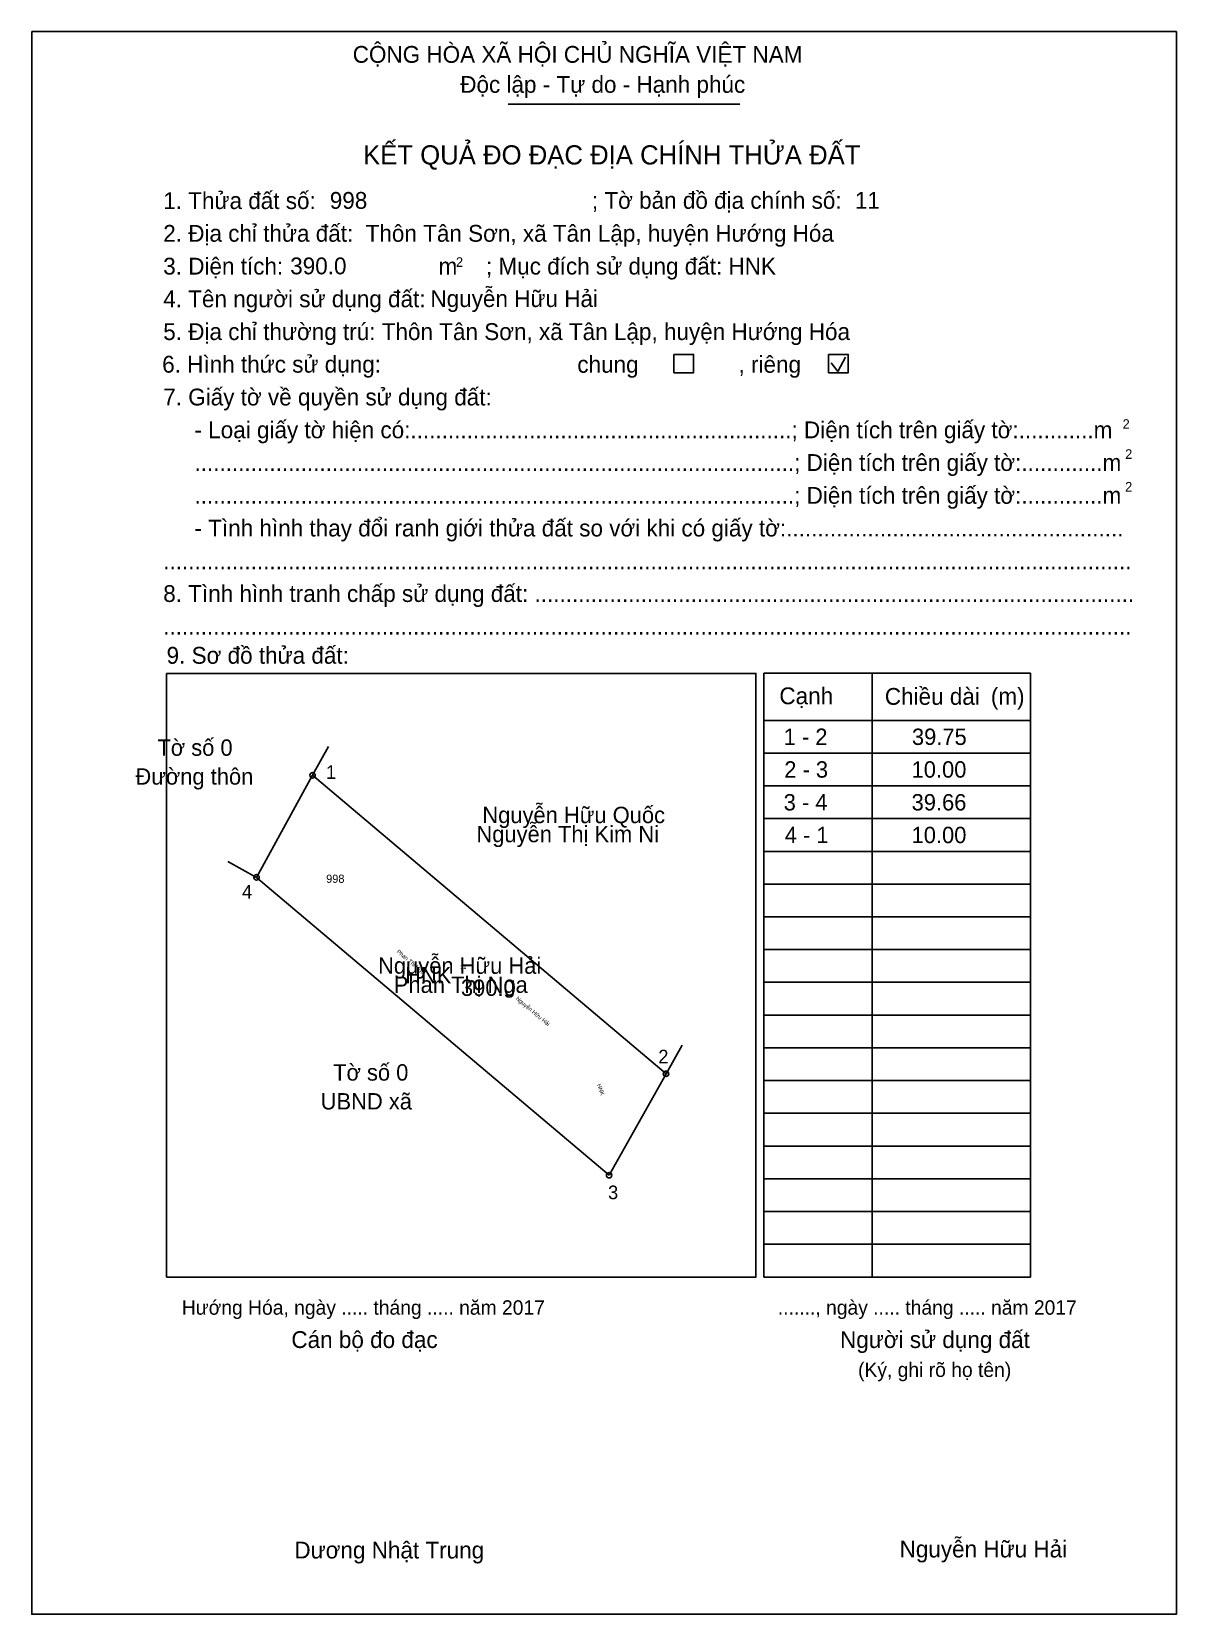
# Model space of a CAD drawing. Extents: x 547891 to 547989, y 1837656 to 1837792.
import ezdxf

# ---------------------------------------------------------------- set-up
doc = ezdxf.new("R2010")
doc.units = 0
for name, color, linetype in [('Level 1', 7, 'Continuous'), ('Level 10', 7, 'Continuous'), ('Level 11', 7, 'Continuous'), ('Level 13', 7, 'Continuous'), ('Level 15', 7, 'Continuous'), ('Level 18', 7, 'Continuous'), ('Level 19', 7, 'Continuous'), ('Level 2', 7, 'Continuous'), ('Level 21', 7, 'Continuous'), ('Level 27', 7, 'Continuous'), ('Level 36', 7, 'Continuous'), ('Level 48', 7, 'Continuous'), ('Level 50', 7, 'Continuous'), ('Level 52', 7, 'Continuous'), ('Level 6', 7, 'Continuous'), ('Level 9', 7, 'Continuous')]:
    doc.layers.add(name, color=color, linetype=linetype)

msp = doc.modelspace()

# ---------------------------------------------------------------- linework, layer by layer
at = {"layer": 'Level 1'}
for p, q in [((547890.78, 1837791.64), (547890.78, 1837791.64)), ((547931.73, 1837785.4), (547951.62, 1837785.4)), ((547959.47, 1837763.17), (547960.03, 1837762.44)), ((547960.03, 1837762.44), (547960.71, 1837763.66)), ((547902.37, 1837736.48), (547902.37, 1837736.48)), ((547976.59, 1837736.49), (547953.67, 1837736.49)), ((547953.67, 1837736.49), (547953.67, 1837684.6)), ((547962.98, 1837736.49), (547962.98, 1837684.6)), ((547976.59, 1837684.6), (547976.59, 1837736.49)), ((547953.67, 1837732.44), (547969.42, 1837732.44)), ((547969.42, 1837732.44), (547976.59, 1837732.44)), ((547953.67, 1837729.63), (547969.42, 1837729.63)), ((547969.42, 1837729.63), (547976.59, 1837729.63)), ((547953.67, 1837726.81), (547969.42, 1837726.81)), ((547969.42, 1837726.81), (547976.59, 1837726.81)), ((547953.67, 1837724), (547969.42, 1837724)), ((547969.42, 1837724), (547976.59, 1837724)), ((547953.67, 1837721.18), (547969.42, 1837721.18)), ((547969.42, 1837721.18), (547976.59, 1837721.18)), ((547953.67, 1837718.37), (547969.42, 1837718.37)), ((547969.42, 1837718.37), (547976.59, 1837718.37)), ((547953.67, 1837715.55), (547969.42, 1837715.55)), ((547969.42, 1837715.55), (547976.59, 1837715.55)), ((547953.67, 1837712.74), (547969.42, 1837712.74)), ((547969.42, 1837712.74), (547976.59, 1837712.74)), ((547953.67, 1837709.93), (547969.42, 1837709.93)), ((547969.42, 1837709.93), (547976.59, 1837709.93)), ((547953.67, 1837707.11), (547969.42, 1837707.11)), ((547969.42, 1837707.11), (547976.59, 1837707.11)), ((547953.67, 1837704.3), (547969.42, 1837704.3)), ((547969.42, 1837704.3), (547976.59, 1837704.3)), ((547953.67, 1837701.48), (547969.42, 1837701.48)), ((547969.42, 1837701.48), (547976.59, 1837701.48)), ((547953.67, 1837698.67), (547969.42, 1837698.67)), ((547969.42, 1837698.67), (547976.59, 1837698.67)), ((547953.67, 1837695.85), (547969.42, 1837695.85)), ((547969.42, 1837695.85), (547976.59, 1837695.85)), ((547953.67, 1837693.04), (547969.42, 1837693.04)), ((547969.42, 1837693.04), (547976.59, 1837693.04)), ((547953.67, 1837690.22), (547969.42, 1837690.22)), ((547969.42, 1837690.22), (547976.59, 1837690.22)), ((547953.67, 1837687.41), (547969.42, 1837687.41)), ((547969.42, 1837687.41), (547976.59, 1837687.41)), ((547953.01, 1837684.6), (547953.01, 1837684.6)), ((547953.67, 1837684.6), (547976.59, 1837684.6)), ((547976.59, 1837684.6), (547976.59, 1837685.1)), ((547989.13, 1837655.61), (547989.13, 1837655.61))]:
    msp.add_line(p, q, dxfattribs=at)
msp.add_lwpolyline([(547902.37, 1837736.48), (547953.01, 1837736.48), (547953.01, 1837684.6), (547902.37, 1837684.6)], close=True, dxfattribs=at)
at = {"layer": 'Level 10'}
msp.add_lwpolyline([(547940.39, 1837693.35), (547910.1, 1837718.95), (547914.91, 1837727.72), (547945.28, 1837702.07)], close=True, dxfattribs=at)
at = {"layer": 'Level 11'}
for centre in [(547914.91, 1837727.72), (547910.1, 1837718.95), (547945.28, 1837702.07), (547940.39, 1837693.35), (547940.39, 1837693.35)]:
    msp.add_circle(centre, 0.235, dxfattribs=at)
at = {"layer": 'Level 2'}
msp.add_lwpolyline([(547890.78, 1837791.64), (547989.13, 1837791.64), (547989.13, 1837655.61), (547890.78, 1837655.61)], close=True, dxfattribs=at)
at = {"layer": 'Level 27'}
for p, q in [((547914.91, 1837727.72), (547916.27, 1837730.19)), ((547910.1, 1837718.95), (547907.63, 1837720.3)), ((547945.28, 1837702.07), (547946.66, 1837704.52))]:
    msp.add_line(p, q, dxfattribs=at)
at = {"layer": 'Level 50'}
for points in [[(547945.96, 1837763.89), (547947.65, 1837763.89), (547947.65, 1837762.32), (547945.96, 1837762.32)], [(547959.25, 1837763.89), (547960.94, 1837763.89), (547960.94, 1837762.32), (547959.25, 1837762.32)]]:
    msp.add_lwpolyline(points, close=True, dxfattribs=at)

# ---------------------------------------------------------------- texts
at = {"layer": 'Level 1'}
for s, height, p in [('CỘNG HÒA XÃ HỘI CHỦ NGHĨA VIỆT NAM', 1.4446, (547918.36, 1837788.96)), ('Độc lập - Tự do - Hạnh phúc', 1.4446, (547927.6, 1837786.38)), ('KẾT QUẢ ĐO ĐẠC ĐỊA CHÍNH THỬA ĐẤT', 1.6512, (547919.25, 1837780.22)), ('1. Thửa đất số:', 1.4446, (547902.08, 1837776.39)), ('; Tờ bản đồ địa chính số:', 1.4446, (547938.91, 1837776.41)), ('2. Địa chỉ thửa đất:', 1.4446, (547902.08, 1837773.58)), ('3. Diện tích:', 1.4446, (547902.08, 1837770.76)), ('m', 1.44, (547925.74, 1837770.76)), ('2', 0.825, (547927.23, 1837771.42)), ('; Mục đích sử dụng đất: HNK', 1.4447, (547929.81, 1837770.76)), ('4. Tên người sử dụng đất:', 1.4446, (547902.08, 1837767.95)), ('5. Địa chỉ thường trú: Thôn Tân Sơn, xã Tân Lập, huyện Hướng Hóa', 1.4447, (547902.08, 1837765.13)), ('chung                , riêng', 1.4446, (547937.66, 1837762.32)), ('7. Giấy tờ về quyền sử dụng đất:', 1.4446, (547902.08, 1837759.51)), ('     - Loại giấy tờ hiện có:.............................................................; Diện tích trên giấy tờ:............m', 1.44464, (547902.08, 1837756.69)), ('2', 0.825, (547984.51, 1837757.5)), ('     ................................................................................................; Diện tích trên giấy tờ:.............m', 1.44464, (547902.08, 1837753.88)), ('2', 0.825, (547984.73, 1837754.92)), ('     ................................................................................................; Diện tích trên giấy tờ:.............m', 1.44464, (547902.08, 1837751.06)), ('2', 0.825, (547984.73, 1837752.11)), ('     - Tình hình thay đổi ranh giới thửa đất so với khi có giấy tờ:......................................................', 1.44464, (547902.08, 1837748.25)), ('...........................................................................................................................................................', 1.44464, (547902.08, 1837745.43)), ('8. Tình hình tranh chấp sử dụng đất: ................................................................................................', 1.44464, (547902.08, 1837742.62)), ('...........................................................................................................................................................', 1.44464, (547902.08, 1837739.8)), ('9. Sơ đồ thửa đất:', 1.4446, (547902.37, 1837737.31)), ('Cạnh', 1.445, (547955.02, 1837733.83)), ('Chiều dài', 1.445, (547964.08, 1837733.78)), ('(m)', 1.445, (547973.19, 1837733.8)), ('Hướng Hóa, ngày ..... tháng ..... năm 2017', 1.2383, (547903.68, 1837681.36)), ('......., ngày ..... tháng ..... năm 2017', 1.2383, (547954.89, 1837681.36)), ('Cán bộ đo đạc', 1.4447, (547913.09, 1837678.5)), ('Người sử dụng đất', 1.4446, (547960.23, 1837678.5)), ('(Ký, ghi rõ họ tên)', 1.2383, (547961.78, 1837676.01)), ('Dương Nhật Trung', 1.4447, (547913.35, 1837660.41))]:
    msp.add_text(s, height=height, dxfattribs=at).set_placement(p)
at = {"layer": 'Level 13'}
for s, height, p in [('Nguyễn Hữu Hải', 1.4072, (547920.54, 1837710.66)), ('Phan Thị Nga', 1.4072, (547921.89, 1837709.02)), ('HNK', 1.407, (547922.86, 1837709.84)), ('390.0', 1.407, (547927.66, 1837708.76))]:
    msp.add_text(s, height=height, dxfattribs=at).set_placement(p)
msp.add_text('Nguyễn Hữu Hải', height=0.3518, rotation=320, dxfattribs=at).set_placement((547932.34, 1837708.47))
at = {"layer": 'Level 15'}
msp.add_text('Phan Thị Nga', height=0.3518, rotation=320, dxfattribs=at).set_placement((547922.1, 1837712.51))
at = {"layer": 'Level 18'}
msp.add_text('11', height=0.352, dxfattribs=at).set_placement((547927.59, 1837711.08))
at = {"layer": 'Level 19'}
msp.add_text('HNK', height=0.352, rotation=290, dxfattribs=at).set_placement((547939.34, 1837701.13))
at = {"layer": 'Level 21'}
msp.add_text('998', height=0.704, dxfattribs=at).set_placement((547916.08, 1837718.48))
at = {"layer": 'Level 36'}
for s, height, p in [('Tờ số 0', 1.407, (547901.58, 1837729.4)), ('Đường thôn', 1.407, (547899.69, 1837726.92)), ('Nguyễn Hữu Quốc', 1.4072, (547929.5, 1837723.61)), ('Nguyễn Thị Kim Ni', 1.4072, (547928.99, 1837721.97)), ('Tờ số 0', 1.407, (547916.68, 1837701.48)), ('UBND xã', 1.407, (547915.61, 1837699))]:
    msp.add_text(s, height=height, dxfattribs=at).set_placement(p)
at = {"layer": 'Level 48'}
msp.add_text('6. Hình thức sử dụng:', height=1.4447, dxfattribs=at).set_placement((547901.99, 1837762.33))
at = {"layer": 'Level 52'}
for s, p in [('1 - 2', (547955.39, 1837730.33)), ('39.75', (547966.41, 1837730.33)), ('2 - 3', (547955.44, 1837727.52)), ('10.00', (547966.38, 1837727.52)), ('3 - 4', (547955.39, 1837724.7)), ('39.66', (547966.38, 1837724.7)), ('4 - 1', (547955.48, 1837721.89)), ('10.00', (547966.38, 1837721.89))]:
    msp.add_text(s, height=1.407, dxfattribs=at).set_placement(p)
at = {"layer": 'Level 6'}
for s, height, p in [('998', 1.445, (547916.39, 1837776.41)), ('11', 1.445, (547961.51, 1837776.42)), ('Thôn Tân Sơn, xã Tân Lập, huyện Hướng Hóa', 1.4447, (547919.47, 1837773.58)), ('390.0', 1.445, (547912.99, 1837770.78)), ('Nguyễn Hữu Hải', 1.4447, (547925.04, 1837767.97)), ('Nguyễn Hữu Hải', 1.4447, (547965.35, 1837660.5))]:
    msp.add_text(s, height=height, dxfattribs=at).set_placement(p)
at = {"layer": 'Level 9'}
for s, p in [('1', (547916.06, 1837727.41)), ('4', (547908.85, 1837717.13)), ('2', (547944.62, 1837702.96)), ('3', (547940.3, 1837691.29))]:
    msp.add_text(s, height=1.17, dxfattribs=at).set_placement(p)

doc.saveas('drawing.dxf')
